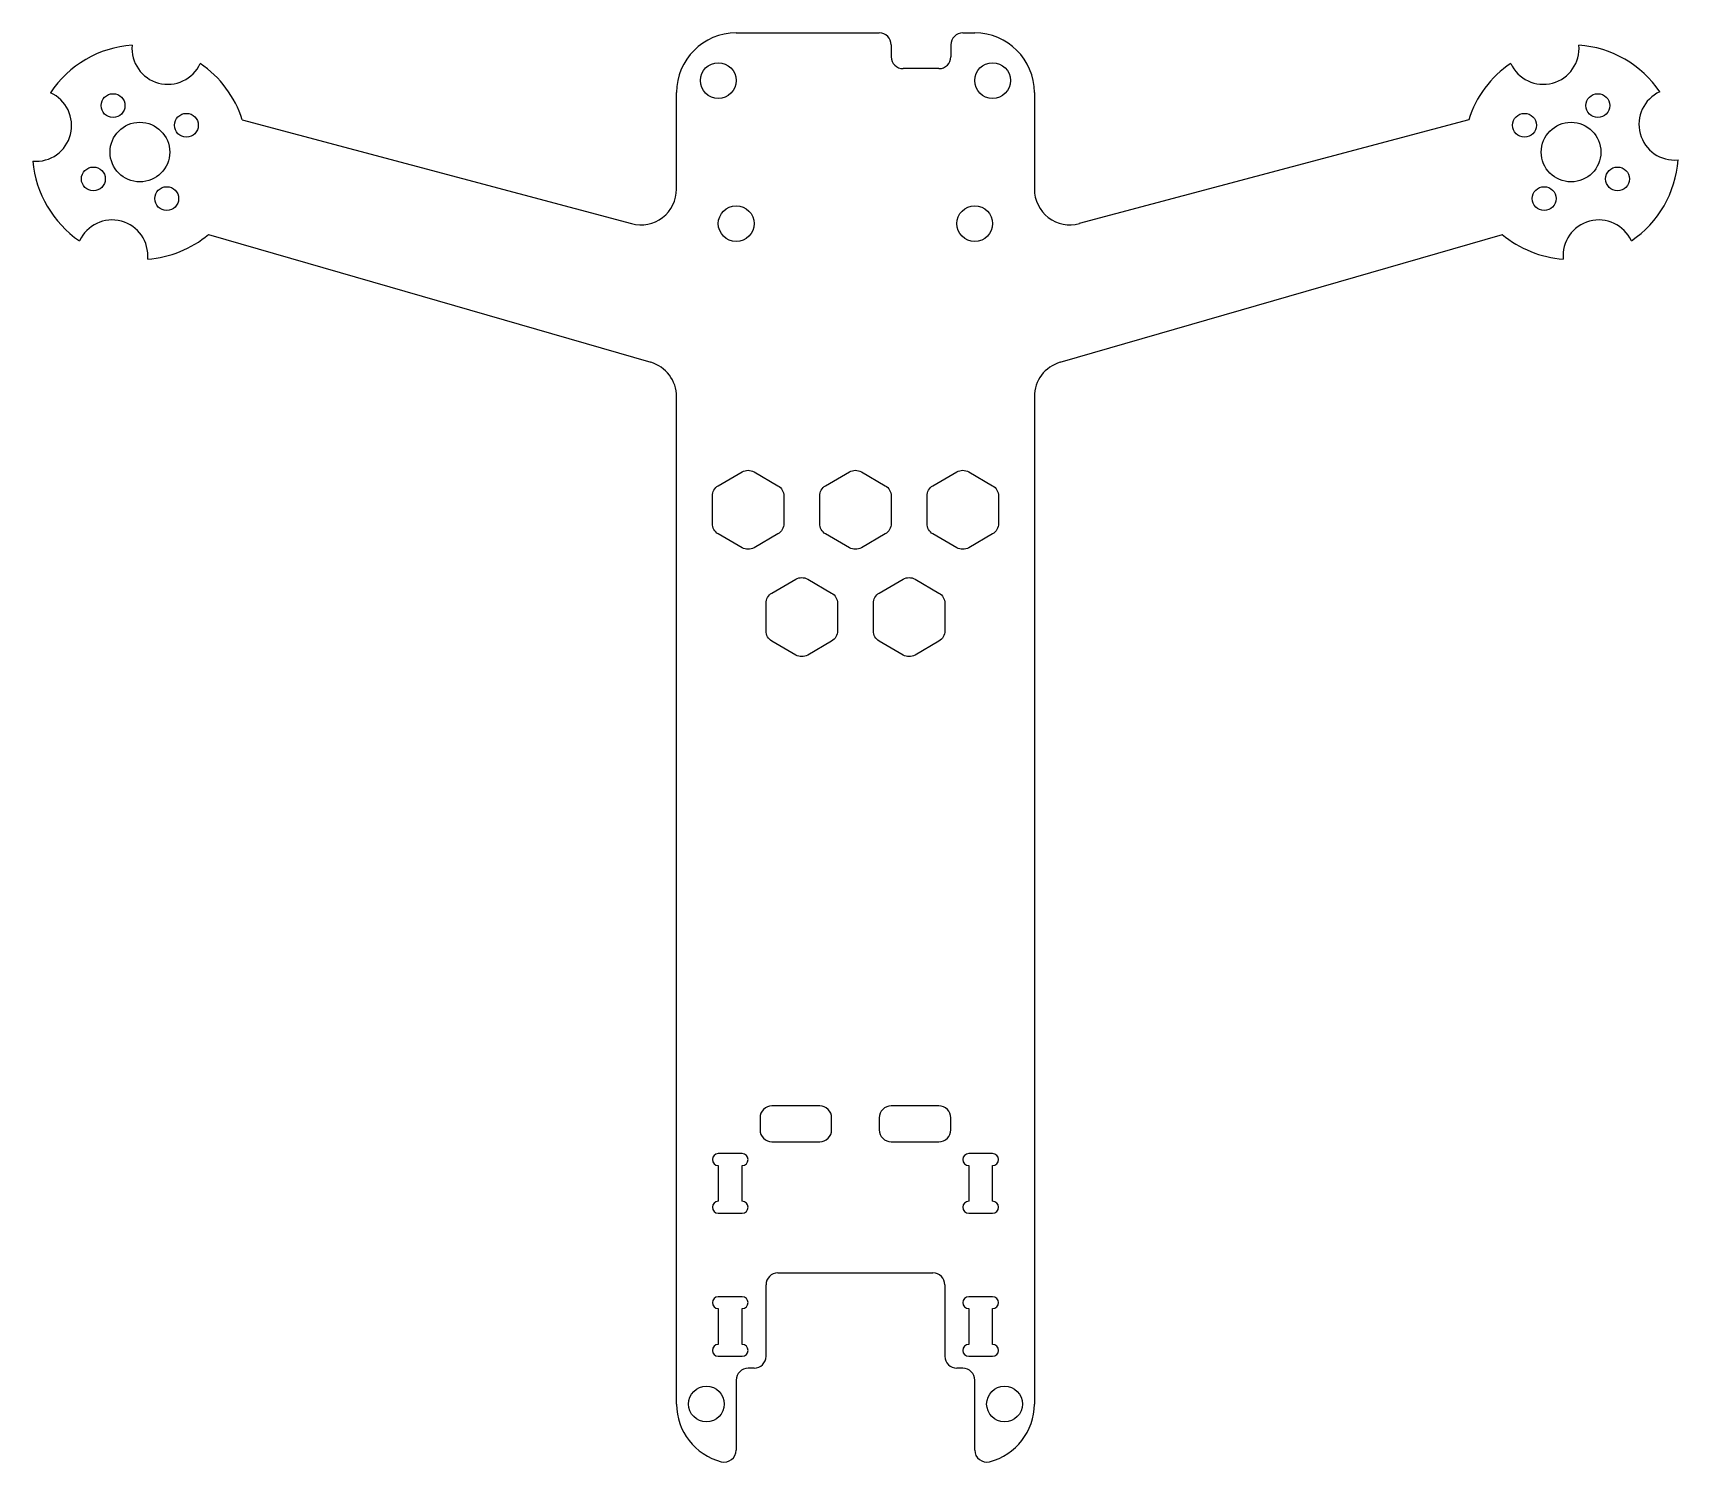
# Model space of a CAD drawing. Header units: millimetres. Extents: x -69 to 69, y -80 to 40.
import ezdxf

# ---------------------------------------------------------------- set-up
doc = ezdxf.new("R2010")
doc.units = ezdxf.units.MM
doc.layers.get('0').update_dxf_attribs({"linetype": 'CONTINUOUS'})

msp = doc.modelspace()

# ---------------------------------------------------------------- linework, layer by layer
for p, q in [((-10, 40), (2, 40)), ((3, 39), (3, 38)), ((8, 39), (8, 38)), ((9, 40), (10, 40)), ((7, 37), (4, 37)), ((-15, 26.9), (-15, 35)), ((15, 35), (15, 26.9)), ((-51.42, 32.71), (-18.77, 24.01)), ((51.42, 32.71), (18.77, 24.01)), ((-54.24, 23.09), (-17.17, 12.38)), ((17.17, 12.38), (54.24, 23.09)), ((-15, -75), (-15, 9.49)), ((15, 9.49), (15, -75)), ((-6.5, -64), (6.5, -64)), ((-7.5, -71), (-7.5, -65)), ((7.5, -65), (7.5, -71)), ((-10, -73), (-10, -78.87)), ((-8.5, -72), (-9, -72)), ((9, -72), (8.5, -72)), ((10, -78.87), (10, -73))]:
    msp.add_line(p, q)
for points in [[(-6.5, -2.02), (-8.5, -3.18, -0.267949), (-9.5, -3.18), (-11.5, -2.02, -0.267949), (-12, -1.15), (-12, 1.15, -0.267949), (-11.5, 2.02), (-9.5, 3.18, -0.267949), (-8.5, 3.18), (-6.5, 2.02, -0.267949), (-6, 1.15), (-6, -1.15, -0.267949)], [(-0.5, -3.18), (-2.5, -2.02, -0.267949), (-3, -1.15), (-3, 1.15, -0.267949), (-2.5, 2.02), (-0.5, 3.18, -0.267949), (0.5, 3.18), (2.5, 2.02, -0.267949), (3, 1.15), (3, -1.15, -0.267949), (2.5, -2.02), (0.5, -3.18, -0.267949)], [(8.5, -3.18), (6.5, -2.02, -0.267949), (6, -1.15), (6, 1.15, -0.267949), (6.5, 2.02), (8.5, 3.18, -0.267949), (9.5, 3.18), (11.5, 2.02, -0.267949), (12, 1.15), (12, -1.15, -0.267949), (11.5, -2.02), (9.5, -3.18, -0.267949)], [(-7.5, -10.15), (-7.5, -7.85, -0.267949), (-7, -6.98), (-5, -5.82, -0.267949), (-4, -5.82), (-2, -6.98, -0.267949), (-1.5, -7.85), (-1.5, -10.15, -0.267949), (-2, -11.02), (-4, -12.18, -0.267949), (-5, -12.18), (-7, -11.02, -0.267949)], [(7, -11.02), (5, -12.18, -0.267949), (4, -12.18), (2, -11.02, -0.267949), (1.5, -10.15), (1.5, -7.85, -0.267949), (2, -6.98), (4, -5.82, -0.267949), (5, -5.82), (7, -6.98, -0.267949), (7.5, -7.85), (7.5, -10.15, -0.267949)], [(-8, -51), (-8, -52, 0.414214), (-7, -53), (-3, -53, 0.414214), (-2, -52), (-2, -51, 0.414214), (-3, -50), (-7, -50, 0.414214)], [(8, -52), (8, -51, 0.414214), (7, -50), (3, -50, 0.414214), (2, -51), (2, -52, 0.414214), (3, -53), (7, -53, 0.414214)], [(-9.5, -54), (-11.5, -54, 1), (-11.5, -55), (-11.5, -58, 1), (-11.5, -59), (-9.5, -59, 1), (-9.5, -58), (-9.5, -55, 1)], [(11.5, -54), (9.5, -54, 1), (9.5, -55), (9.5, -58, 1), (9.5, -59), (11.5, -59, 1), (11.5, -58), (11.5, -55, 1)], [(-9.5, -66), (-11.5, -66, 1), (-11.5, -67), (-11.5, -70, 1), (-11.5, -71), (-9.5, -71, 1), (-9.5, -70), (-9.5, -67, 1)], [(11.5, -66), (9.5, -66, 1), (9.5, -67), (9.5, -70, 1), (9.5, -71), (11.5, -71, 1), (11.5, -70), (11.5, -67, 1)]]:
    msp.add_lwpolyline(points, format="xyb", close=True)
for centre, radius in [((-11.5, 36), 1.5), ((11.5, 36), 1.5), ((-62.25, 33.9), 1), ((62.25, 33.9), 1), ((-56.1, 32.25), 1), ((56.1, 32.25), 1), ((-60, 30), 2.5), ((60, 30), 2.5), ((-63.9, 27.75), 1), ((63.9, 27.75), 1), ((-57.75, 26.1), 1), ((57.75, 26.1), 1), ((-10, 24), 1.5), ((10, 24), 1.5), ((-12.5, -75), 1.5), ((12.5, -75), 1.5)]:
    msp.add_circle(centre, radius)
for centre, radius, start, end in [((-60, 30), 9, 94.1394, 146.4599), ((-57.66, 38.69), 3, 174.5453, 335.3572), ((-10, 35), 5, 90, 180), ((2, 39), 1, 0, 90), ((9, 39), 1, 90, 180), ((10, 35), 5, 0, 90), ((57.67, 38.69), 3, -155.4038, 5.4081), ((60, 30), 9, 34.1877, 85.814), ((-60, 30), 9, 17.5345, 55.7631), ((4, 38), 1, 180, 270), ((7, 38), 1, 270, 360), ((60, 30), 9, 124.1903, 162.4655), ((-68.72, 32.23), 3, -94.7579, 66.0539), ((68.69, 32.33), 3, 114.5936, 275.4055), ((-60, 30), 9, 184.8361, 235.8092), ((60, 30), 9, 304.1878, 355.8114), ((-18, 26.9), 3, -104.9314, 0), ((18, 26.9), 3, 180, 284.9314), ((-62.33, 21.31), 3, -5.4086, 155.4033), ((62.33, 21.31), 3, 24.5937, 185.4056), ((-60, 30), 9, 274.1855, 309.8094), ((60, 30), 9, 230.1906, 265.8115), ((-18, 9.49), 3, 0, 73.8866), ((18, 9.49), 3, 106.1134, 180), ((-6.5, -65), 1, 90, 180), ((6.5, -65), 1, 0, 90), ((-8.5, -71), 1, -90, 0), ((8.5, -71), 1, 180, 270), ((-9, -73), 1, 90, 180), ((9, -73), 1, 0, 90), ((-10, -75), 5, 180, 255.5225), ((10, -75), 5, -75.5225, 0), ((-11, -78.87), 1, -104.4775, 0), ((11, -78.87), 1, 180, 284.4775)]:
    msp.add_arc(centre, radius, start, end)

doc.saveas('drawing.dxf')
